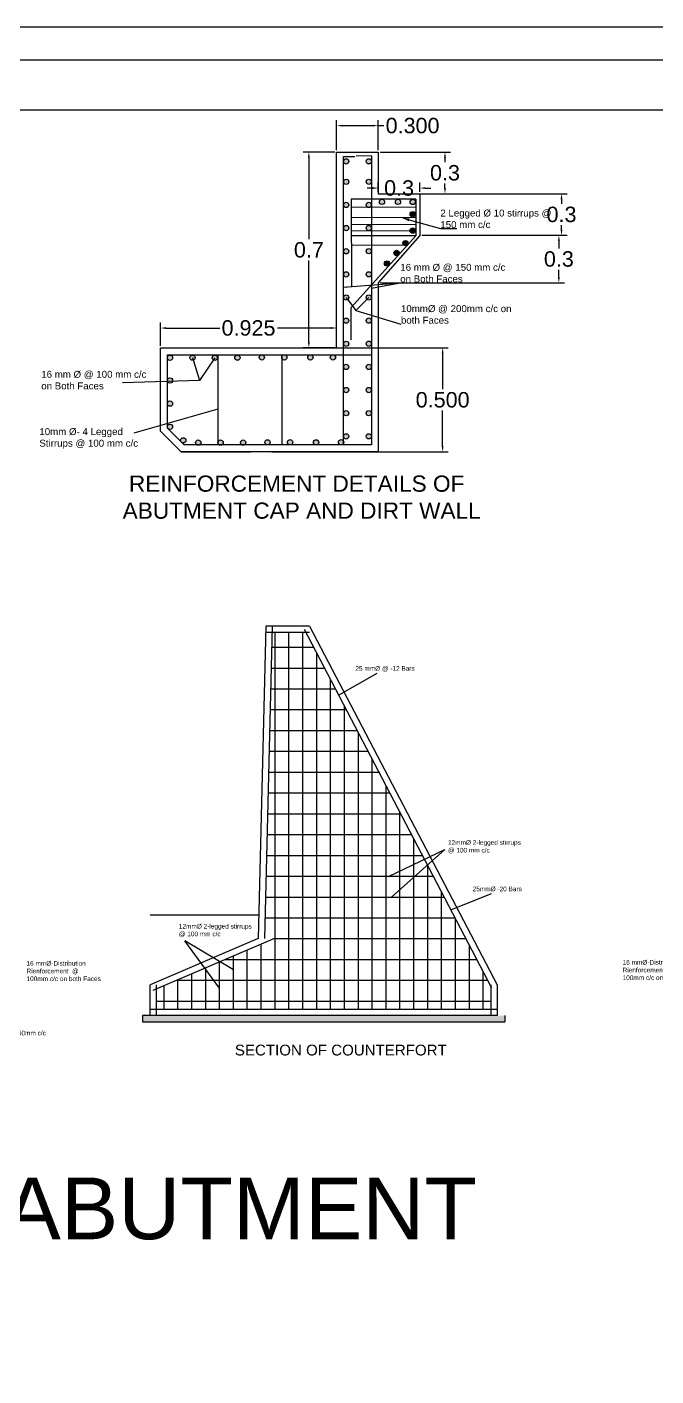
# Model space of a CAD drawing. Header units: millimetres. Extents: x -83 to 417, y 47 to 139.
# Drawn here: x 139.47 to 159.87, y 93.42 to 137.14 of the extents above; entities that cross this region are included whole.
import ezdxf
from ezdxf import colors
from ezdxf.entities.mleader import LeaderData, LeaderLine
from ezdxf.math import Vec2, Vec3

# ---------------------------------------------------------------- set-up
doc = ezdxf.new("R2010")
doc.units = ezdxf.units.MM
doc.header["$PDMODE"] = 3
doc.header["$PDSIZE"] = -0.7
doc.layers.add('DIMENSION', color=1, linetype='Continuous')
doc.layers.add('kacha rasta', color=7, linetype='Continuous')
doc.styles.add('.1', font='arial.ttf', dxfattribs={"height": 0.1})
doc.styles.add('.15', font='arial.ttf', dxfattribs={"height": 0.15})
doc.styles.get("Standard").update_dxf_attribs({"font": 'Arial'})
doc.dimstyles.new('small', dxfattribs={"dimtxt": 0.05, "dimasz": 0.1, "dimexe": 0.2, "dimexo": 0.3, "dimgap": 0, "dimtad": 0, "dimdec": 3, "dimzin": 0, "dimdsep": 46, "dimtxsty": 'Standard', "dimblk": 'OPEN30', "dimcen": 0.09, "dimclrd": 1, "dimclre": 1, "dimclrt": 1, "dimadec": 0, "dimazin": 0, "dimtfac": 1, "dimtdec": 3, "dimtofl": 0, "dimtmove": 1, "dimatfit": 3, "dimfxl": 0.2, "dimtolj": 1, "dimtzin": 0, "dimarcsym": 0})
doc.dimstyles.get("Standard").update_dxf_attribs({"dimtxt": 0.5, "dimasz": 0.18, "dimexe": 0.18, "dimexo": 0.0625, "dimgap": 0.09, "dimtad": 0, "dimtih": 1, "dimtoh": 1, "dimdec": 1, "dimzin": 0, "dimdsep": 46, "dimtxsty": 'Standard', "dimcen": 0.09, "dimadec": 0, "dimazin": 0, "dimtfac": 1, "dimtdec": 1, "dimtofl": 0, "dimtmove": 0, "dimatfit": 3, "dimfxl": 1, "dimtolj": 1, "dimtzin": 0, "dimarcsym": 0})

# ---------------------------------------------------------------- blocks, each defined once
blk = doc.blocks.new('_Open30')
at = {"color": 0, "linetype": 'ByBlock', "lineweight": -2}
for p, q in [((-1, 0.27), (0, 0)), ((0, 0), (-1, -0.27)), ((0, 0), (-1, 0))]:
    blk.add_line(p, q, dxfattribs=at)
blk = doc.blocks.new('*D185')
at = {"color": 0, "lineweight": -2, "transparency": 16777216}
for p, q in [((147.408, 126.743), (153.128, 126.743)), ((152.948, 126.563), (152.948, 125.4)), ((152.948, 123.548), (152.948, 124.71)), ((147.408, 123.368), (153.128, 123.368))]:
    blk.add_line(p, q, dxfattribs=at)
at = {"color": 0, "transparency": 16777216}
for points in [[(152.918, 126.563), (152.978, 126.563), (152.948, 126.743)], [(152.918, 123.548), (152.978, 123.548), (152.948, 123.368)]]:
    blk.add_solid(points, dxfattribs=at)
at = {"layer": 'Defpoints', "color": 0, "transparency": 16777216}
for p in [(147.345, 126.743), (147.345, 123.368), (152.948, 123.368)]:
    blk.add_point(p, dxfattribs=at)
at = {"color": 0, "lineweight": 5, "transparency": 16777216, "insert": (152.948, 125.055), "char_height": 0.5, "attachment_point": 5}
blk.add_mtext('\\A1;0.500', dxfattribs=at)
blk = doc.blocks.new('*D186')
at = {"color": 0, "lineweight": -2, "transparency": 16777216}
for p, q in [((143.795, 126.805), (143.795, 127.564)), ((143.975, 127.384), (145.717, 127.384)), ((149.33, 127.384), (147.588, 127.384)), ((149.51, 126.805), (149.51, 127.564))]:
    blk.add_line(p, q, dxfattribs=at)
at = {"color": 0, "transparency": 16777216}
for points in [[(143.975, 127.414), (143.975, 127.354), (143.795, 127.384)], [(149.33, 127.414), (149.33, 127.354), (149.51, 127.384)]]:
    blk.add_solid(points, dxfattribs=at)
at = {"layer": 'Defpoints', "color": 0, "transparency": 16777216}
for p in [(149.51, 127.384), (143.795, 126.743), (149.51, 126.743)]:
    blk.add_point(p, dxfattribs=at)
at = {"color": 0, "lineweight": 5, "transparency": 16777216, "insert": (146.653, 127.384), "char_height": 0.5, "attachment_point": 5}
blk.add_mtext('\\A1;0.925', dxfattribs=at)
blk = doc.blocks.new('*D187')
at = {"color": 0, "lineweight": -2, "transparency": 16777216}
for p, q in [((149.51, 133.15), (149.51, 134.123)), ((149.69, 133.943), (150.68, 133.943)), ((150.86, 133.15), (150.86, 134.123)), ((150.86, 133.943), (151.04, 133.943))]:
    blk.add_line(p, q, dxfattribs=at)
at = {"color": 0, "transparency": 16777216}
for points in [[(149.69, 133.973), (149.69, 133.913), (149.51, 133.943)], [(150.68, 133.973), (150.68, 133.913), (150.86, 133.943)]]:
    blk.add_solid(points, dxfattribs=at)
at = {"layer": 'Defpoints', "color": 0, "transparency": 16777216}
for p in [(150.86, 133.943), (149.51, 133.088), (150.86, 133.088)]:
    blk.add_point(p, dxfattribs=at)
at = {"color": 0, "lineweight": 5, "transparency": 16777216, "insert": (151.973, 133.943), "char_height": 0.5, "attachment_point": 5}
blk.add_mtext('\\A1;0.300', dxfattribs=at)
blk = doc.blocks.new('*D123')
at = {"color": 0, "lineweight": -2, "transparency": 16777216}
for p, q in [((149.448, 133.088), (148.43, 133.088)), ((148.61, 132.908), (148.61, 130.26)), ((148.61, 126.923), (148.61, 129.57)), ((149.448, 126.743), (148.43, 126.743))]:
    blk.add_line(p, q, dxfattribs=at)
at = {"color": 0, "transparency": 16777216}
for points in [[(148.58, 132.908), (148.64, 132.908), (148.61, 133.088)], [(148.58, 126.923), (148.64, 126.923), (148.61, 126.743)]]:
    blk.add_solid(points, dxfattribs=at)
at = {"layer": 'Defpoints', "color": 0, "transparency": 16777216}
for p in [(148.61, 133.088), (149.51, 133.088), (149.51, 126.743)]:
    blk.add_point(p, dxfattribs=at)
at = {"color": 0, "lineweight": 5, "transparency": 16777216, "insert": (148.61, 129.915), "char_height": 0.5, "attachment_point": 5}
blk.add_mtext('\\A1;0.7', dxfattribs=at)
blk = doc.blocks.new('*D189')
at = {"color": 0, "lineweight": -2, "transparency": 16777216}
for p, q in [((150.923, 133.088), (153.204, 133.088)), ((153.024, 132.908), (153.024, 132.758)), ((153.024, 131.918), (153.024, 132.067)), ((150.923, 131.738), (153.204, 131.738))]:
    blk.add_line(p, q, dxfattribs=at)
at = {"color": 0, "transparency": 16777216}
for points in [[(152.994, 132.908), (153.054, 132.908), (153.024, 133.088)], [(152.994, 131.918), (153.054, 131.918), (153.024, 131.738)]]:
    blk.add_solid(points, dxfattribs=at)
at = {"layer": 'Defpoints', "color": 0, "transparency": 16777216}
for p in [(150.86, 133.088), (150.86, 131.738), (153.024, 131.738)]:
    blk.add_point(p, dxfattribs=at)
at = {"color": 0, "lineweight": 5, "transparency": 16777216, "insert": (153.024, 132.413), "char_height": 0.5, "attachment_point": 5}
blk.add_mtext('\\A1;0.3', dxfattribs=at)
blk = doc.blocks.new('*D190')
at = {"color": 0, "lineweight": -2, "transparency": 16777216}
for p, q in [((150.86, 131.8), (150.86, 132.1)), ((152.21, 131.8), (152.21, 132.1)), ((150.68, 131.92), (150.5, 131.92)), ((152.39, 131.92), (152.57, 131.92))]:
    blk.add_line(p, q, dxfattribs=at)
at = {"color": 0, "transparency": 16777216}
for points in [[(150.68, 131.95), (150.68, 131.89), (150.86, 131.92)], [(152.39, 131.95), (152.39, 131.89), (152.21, 131.92)]]:
    blk.add_solid(points, dxfattribs=at)
at = {"layer": 'Defpoints', "color": 0, "transparency": 16777216}
for p in [(150.86, 131.738), (152.21, 131.92), (152.21, 131.738)]:
    blk.add_point(p, dxfattribs=at)
at = {"color": 0, "lineweight": 5, "transparency": 16777216, "insert": (151.535, 131.92), "char_height": 0.5, "attachment_point": 5}
blk.add_mtext('\\A1;0.3', dxfattribs=at)
blk = doc.blocks.new('*D191')
at = {"color": 0, "lineweight": -2, "transparency": 16777216}
for p, q in [((152.273, 131.738), (156.983, 131.738)), ((156.803, 131.558), (156.803, 131.408)), ((152.273, 130.388), (156.983, 130.388)), ((156.803, 130.568), (156.803, 130.717))]:
    blk.add_line(p, q, dxfattribs=at)
at = {"color": 0, "transparency": 16777216}
for points in [[(156.773, 131.558), (156.833, 131.558), (156.803, 131.738)], [(156.773, 130.568), (156.833, 130.568), (156.803, 130.388)]]:
    blk.add_solid(points, dxfattribs=at)
at = {"layer": 'Defpoints', "color": 0, "transparency": 16777216}
for p in [(152.21, 131.738), (152.21, 130.388), (156.803, 130.388)]:
    blk.add_point(p, dxfattribs=at)
at = {"color": 0, "lineweight": 5, "transparency": 16777216, "insert": (156.803, 131.063), "char_height": 0.5, "attachment_point": 5}
blk.add_mtext('\\A1;0.3', dxfattribs=at)
blk = doc.blocks.new('*D192')
at = {"color": 0, "lineweight": -2, "transparency": 16777216}
for p, q in [((152.273, 130.388), (156.897, 130.388)), ((156.717, 130.208), (156.717, 129.965)), ((156.717, 129.031), (156.717, 129.274)), ((150.923, 128.851), (156.897, 128.851))]:
    blk.add_line(p, q, dxfattribs=at)
at = {"color": 0, "transparency": 16777216}
for points in [[(156.687, 130.208), (156.747, 130.208), (156.717, 130.388)], [(156.687, 129.031), (156.747, 129.031), (156.717, 128.851)]]:
    blk.add_solid(points, dxfattribs=at)
at = {"layer": 'Defpoints', "color": 0, "transparency": 16777216}
for p in [(152.21, 130.388), (150.86, 128.851), (156.717, 128.851)]:
    blk.add_point(p, dxfattribs=at)
at = {"color": 0, "lineweight": 5, "transparency": 16777216, "insert": (156.717, 129.619), "char_height": 0.5, "attachment_point": 5}
blk.add_mtext('\\A1;0.3', dxfattribs=at)

msp = doc.modelspace()

# ---------------------------------------------------------------- hatches: boundary and pattern name
h = msp.add_hatch(color=256)
h.paths.add_polyline_path([(149.907, 132.7853, 0.9711599), (149.7355, 132.7904), (149.7355, 132.7803, 0.9711599)])
h.paths.add_polyline_path([(150.6355, 132.8095, 0.8745619), (150.4669, 132.7868, 0.8745619), (150.6355, 132.7641)])
h = msp.add_hatch(color=256)
h.paths.add_polyline_path([(149.907, 132.1225, 0.9711599), (149.7355, 132.1275), (149.7355, 132.1175, 0.9711599)])
h.paths.add_polyline_path([(150.6355, 132.1466, 0.8745619), (150.4669, 132.1239, 0.8745619), (150.6355, 132.1013)])
h = msp.add_hatch(color=256)
h.paths.add_polyline_path([(149.907, 131.3725, 0.9711599), (149.7355, 131.3775), (149.7355, 131.3675, 0.9711599)])
h.paths.add_polyline_path([(150.6355, 131.3966, 0.8745619), (150.4669, 131.3739, 0.8745619), (150.6355, 131.3513)])
at = {"lineweight": 30}
h = msp.add_hatch(color=0, dxfattribs=at)
h.paths.add_polyline_path([(151.0675, 131.4718, 0.3642486), (150.9965, 131.5564), (150.9669, 131.5564, 0.3642486), (150.8959, 131.4718, 1)])
h.paths.add_polyline_path([(151.5855, 131.4718, 0.3642486), (151.5144, 131.5564), (151.4848, 131.5564, 0.3642486), (151.4138, 131.4718, 1)])
h.paths.add_polyline_path([(152.063, 131.4706, 1), (151.8913, 131.4706, 1)])
for points in [[(152.063, 131.0743, 1), (151.8913, 131.0743, 1)], [(151.8274, 130.135, 1), (151.6557, 130.135, 0.2339596), (151.6895, 130.0667), (151.7939, 130.067, 0.23267)]]:
    msp.add_hatch(color=0, dxfattribs=at).paths.add_polyline_path(points)
h = msp.add_hatch(color=256)
h.paths.add_polyline_path([(149.907, 130.6225, 0.9711599), (149.7355, 130.6275), (149.7355, 130.6175, 0.9711599)])
h.paths.add_polyline_path([(150.6355, 130.6466, 0.8745619), (150.4669, 130.6239, 0.8745619), (150.6355, 130.6013)])
h = msp.add_hatch(color=0, dxfattribs=at)
h.paths.add_polyline_path([(152.0627, 130.5308), (151.8916, 130.5304, 0.9239891)])
h.paths.add_polyline_path([(151.8913, 130.5374, 0.0203575), (151.8916, 130.5304), (152.0627, 130.5308, 0.019134), (152.063, 130.5374, 1)])
h = msp.add_hatch(color=256)
h.paths.add_polyline_path([(149.907, 129.8725, 0.9711599), (149.7355, 129.8775), (149.7355, 129.8675, 0.9711599)])
h.paths.add_polyline_path([(150.6355, 129.8966, 0.8745619), (150.4669, 129.8739, 0.8745619), (150.6355, 129.8513)])
h = msp.add_hatch(color=0, dxfattribs=at)
h.paths.add_polyline_path([(151.5405, 129.8179, 1), (151.3688, 129.8179, 1)])
h.paths.add_polyline_path([(151.2315, 129.4761, 1), (151.0598, 129.4761, 1)])
h = msp.add_hatch(color=256)
h.paths.add_polyline_path([(149.907, 129.1225, 0.9711599), (149.7355, 129.1275), (149.7355, 129.1175, 0.9711599)])
h.paths.add_polyline_path([(150.6355, 129.1466, 0.8745619), (150.4669, 129.1239, 0.8745619), (150.6355, 129.1013)])
h = msp.add_hatch(color=256)
h.paths.add_polyline_path([(149.907, 128.3725, 0.9711599), (149.7355, 128.3775), (149.7355, 128.3675, 0.9711599)])
h.paths.add_polyline_path([(150.6355, 128.3966, 0.8745619), (150.4669, 128.3739, 0.8745619), (150.6355, 128.3513)])
h = msp.add_hatch(color=256)
h.paths.add_polyline_path([(149.907, 127.6225, 0.9711599), (149.7355, 127.6275), (149.7355, 127.6175, 0.9711599)])
h.paths.add_polyline_path([(150.6355, 127.6466, 0.8745619), (150.4669, 127.6239, 0.8745619), (150.6355, 127.6013)])
h = msp.add_hatch(color=256)
h.paths.add_polyline_path([(149.907, 126.8725, 0.9711599), (149.7355, 126.8775), (149.7355, 126.8675, 0.9711599)])
h.paths.add_polyline_path([(150.6355, 126.8966, 0.8745619), (150.4669, 126.8739, 0.8745619), (150.6355, 126.8513)])
h = msp.add_hatch(color=256)
h.paths.add_polyline_path([(144.192, 126.4219, 0.9711599), (144.0205, 126.4269), (144.0205, 126.4168, 0.9711599)])
h.paths.add_polyline_path([(144.9205, 126.446, 0.8745619), (144.7519, 126.4233, 0.8745619), (144.9205, 126.4007)])
h = msp.add_hatch(color=256)
h.paths.add_polyline_path([(145.6468, 126.4219, 0.9711599), (145.4753, 126.4269), (145.4753, 126.4168, 0.9711599)])
h.paths.add_polyline_path([(146.3753, 126.446, 0.8745619), (146.2066, 126.4233, 0.8745619), (146.3753, 126.4007)])
h = msp.add_hatch(color=256)
h.paths.add_polyline_path([(147.1687, 126.4303, 0.9711599), (146.9972, 126.4353), (146.9972, 126.4253, 0.9711599)])
h.paths.add_polyline_path([(147.8972, 126.4544, 0.8745619), (147.7285, 126.4318, 0.8745619), (147.8972, 126.4091)])
h = msp.add_hatch(color=256)
h.paths.add_polyline_path([(148.7438, 126.4303, 0.9711599), (148.5723, 126.4353), (148.5723, 126.4253, 0.9711599)])
h.paths.add_polyline_path([(149.4723, 126.4544, 0.8745619), (149.3037, 126.4318, 0.8745619), (149.4723, 126.4091)])
h = msp.add_hatch(color=256)
h.paths.add_polyline_path([(149.907, 126.1225, 0.9711599), (149.7355, 126.1275), (149.7355, 126.1175, 0.9711599)])
h.paths.add_polyline_path([(150.6355, 126.1466, 0.8745619), (150.4669, 126.1239, 0.8745619), (150.6355, 126.1013)])
h = msp.add_hatch(color=256)
h.paths.add_polyline_path([(144.1919, 125.683, 0.9655117), (144.0205, 125.689), (144.0205, 125.677, 0.9655117)])
h.paths.add_polyline_path([(144.0205, 124.939), (144.0205, 124.927, 0.9655117), (144.1919, 124.933, 0.9655117)])
h.paths.add_polyline_path([(144.1919, 124.183, 0.9655117), (144.0205, 124.189), (144.0205, 124.177, 0.9655117)])
h = msp.add_hatch(color=256)
h.paths.add_polyline_path([(149.907, 125.3725, 0.9711599), (149.7355, 125.3775), (149.7355, 125.3675, 0.9711599)])
h.paths.add_polyline_path([(150.6355, 125.3966, 0.8745619), (150.4669, 125.3739, 0.8745619), (150.6355, 125.3513)])
h = msp.add_hatch(color=256)
h.paths.add_polyline_path([(149.907, 124.6225, 0.9711599), (149.7355, 124.6275), (149.7355, 124.6175, 0.9711599)])
h.paths.add_polyline_path([(150.6355, 124.6466, 0.8745619), (150.4669, 124.6239, 0.8745619), (150.6355, 124.6013)])
h = msp.add_hatch(color=256)
h.paths.add_polyline_path([(145.1087, 123.6715, 1), (144.9371, 123.6715, 1)])
h.paths.add_polyline_path([(144.6214, 123.7436, 1), (144.4498, 123.7436, 1)])
h = msp.add_hatch(color=256)
h.paths.add_polyline_path([(145.832, 123.67, 0.9711599), (145.6605, 123.675), (145.6605, 123.665, 0.9711599)])
h.paths.add_polyline_path([(146.5605, 123.6941, 0.8745619), (146.3919, 123.6715, 0.8745619), (146.5605, 123.6488)])
h = msp.add_hatch(color=256)
h.paths.add_polyline_path([(147.3539, 123.6784, 0.9711599), (147.1824, 123.6835), (147.1824, 123.6734, 0.9711599)])
h.paths.add_polyline_path([(148.0824, 123.7026, 0.8745619), (147.9138, 123.6799, 0.8745619), (148.0824, 123.6572)])
h = msp.add_hatch(color=256)
h.paths.add_polyline_path([(148.757, 123.6765, 0.3526555), (148.8245, 123.5926), (148.8611, 123.5926, 0.3526555), (148.9287, 123.6765, 1)])
h.paths.add_polyline_path([(149.7355, 123.7054, 0.8604662), (149.5676, 123.6801, 0.8604662), (149.7355, 123.6548)])
h = msp.add_hatch(color=256)
h.paths.add_polyline_path([(149.907, 123.8725, 0.9711599), (149.7355, 123.8775), (149.7355, 123.8675, 0.9711599)])
h.paths.add_polyline_path([(150.6355, 123.8966, 0.8745619), (150.4669, 123.8739, 0.8745619), (150.6355, 123.8513)])
h = msp.add_hatch()
h.set_pattern_fill('AR-CONC', color=256, scale=0.05, angle=45, style=0)
h.set_pattern_definition([(95, (-109.3194, -204.2527), (0.275776, 0.23140354), [0.0375, -0.4125]), (40, (-109.3194, -204.2527), (-0.3149961, 0.21688407), [0.03, -0.33]), (145.4514, (-109.2964, -204.23343), (-0.03921973, 0.44828764), [0.0318701, -0.35057106]), (91.1842, (-109.3901, -204.182), (0.4358465, 0.3188069), [0.05625, -0.61875]), (141.6356, (-109.3538, -204.15544), (-0.0139495, 0.67485584), [0.04780514, -0.5258565]), (36.1842, (-109.3901, -204.182), (-0.01395, 0.6748558), [0.045, -0.495]), (66, (-109.33707, -204.16433), (0.35338579, 0.06869124), [0.0375, -0.4125]), (11, (-109.33707, -204.16433), (-0.1703543, 0.34240422), [0.03, -0.33]), (116.4514, (-109.30762, -204.1586), (0.1830318, 0.4110953), [0.0318701, -0.35057106]), (82.5, (-109.31939, -204.25271), (-0.113396593, 0.12199491), [0, -0.326, 0, -0.335, 0, -0.33125]), (52.5, (-109.31939, -204.25271), (-0.04643647, 0.232454725), [0, -0.191, 0, -0.3185, 0, -0.12625]), (12.5, (-109.39823, -204.33156), (0.196709084, 0.18076038), [0, -0.125, 0, -0.39, 0, -0.5175]), (2.5, (-109.43359, -204.3669), (0.17079499, 0.2415799), [0, -0.1625, 0, -0.259, 0, -0.3675])])
h.paths.add_polyline_path([(143.4641, 105.0983), (143.2141, 105.0983), (143.2141, 104.8983), (154.9641, 104.8983), (154.9641, 105.0983), (154.7141, 105.0983)])

# ---------------------------------------------------------------- linework, layer by layer
for p, q in [((149.5105, 133.0876), (150.8605, 133.0876)), ((149.5105, 126.7426), (149.5105, 133.0876)), ((149.7355, 123.5926), (149.7355, 132.9447)), ((150.6355, 132.96), (150.6355, 123.5926)), ((150.8605, 133.0876), (150.8605, 131.7376)), ((150.8605, 128.8507), (150.8605, 123.3676)), ((143.7955, 124.0426), (143.7955, 126.7426)), ((143.7955, 126.7426), (149.5105, 126.7426)), ((144.0205, 124.1358), (144.0205, 126.5176)), ((144.0205, 126.5176), (150.6355, 126.5176)), ((145.6603, 126.5176), (145.6603, 123.5926)), ((147.7285, 126.4318), (147.7285, 123.5926)), ((144.4705, 123.3676), (143.7955, 124.0426)), ((144.5637, 123.5926), (144.0205, 124.1358)), ((150.8605, 123.3676), (144.4705, 123.3676)), ((144.4705, 123.3676), (146.7205, 123.3676)), ((150.6355, 123.5926), (144.5637, 123.5926)), ((147.2141, 117.7183), (146.9641, 107.5983)), ((147.4176, 117.7132), (147.1676, 107.5932)), ((148.6341, 117.7183), (147.2141, 117.7183)), ((148.4537, 117.6239), (154.5337, 106.0039)), ((148.6341, 117.7183), (154.7141, 106.0983)), ((148.6341, 117.5146), (147.2141, 117.5146)), ((147.5141, 105.3019), (147.5141, 117.5146)), ((147.9641, 105.3019), (147.9641, 117.5146)), ((148.4141, 105.3019), (148.4141, 117.5146)), ((147.401, 117.0386), (148.7599, 117.0386)), ((148.8641, 105.3019), (148.8641, 116.8395)), ((147.3843, 116.3639), (149.1129, 116.3639)), ((149.3141, 105.3019), (149.3141, 115.9795)), ((147.3676, 115.6892), (149.466, 115.6892)), ((147.351, 115.0146), (149.819, 115.0146)), ((149.7641, 105.3019), (149.7641, 115.1194)), ((147.3343, 114.3399), (150.172, 114.3399)), ((150.2141, 105.3307), (150.2141, 114.2594)), ((147.3176, 113.6652), (150.525, 113.6652)), ((150.6641, 105.3019), (150.6641, 113.3994)), ((147.301, 112.9906), (150.878, 112.9906)), ((151.1141, 105.3019), (151.1141, 112.5393)), ((147.2843, 112.3159), (151.231, 112.3159)), ((147.2676, 111.6412), (151.584, 111.6412)), ((151.5641, 105.3019), (151.5641, 111.6793)), ((147.251, 110.9666), (151.937, 110.9666)), ((152.0141, 105.3019), (152.0141, 110.8193)), ((147.2343, 110.2919), (152.29, 110.2919)), ((152.4641, 105.3019), (152.4641, 109.9592)), ((147.2176, 109.6172), (152.643, 109.6172)), ((147.201, 108.9426), (152.9961, 108.9426)), ((152.9141, 105.3019), (152.9141, 109.0992)), ((143.4641, 108.3683), (146.9832, 108.3697)), ((147.1843, 108.2679), (153.3491, 108.2679)), ((147.701, 108.2679), (152.387, 108.2679)), ((153.3641, 105.3019), (153.3641, 108.2392)), ((146.9641, 107.5983), (143.4641, 106.0983)), ((147.5141, 107.6125), (143.5443, 105.9111)), ((147.4692, 107.5932), (153.7021, 107.5932)), ((146.6141, 105.3019), (146.6141, 107.2267)), ((147.0641, 105.3019), (147.0641, 107.4196)), ((153.8141, 105.3019), (153.8141, 107.3791)), ((145.7141, 105.3019), (145.7141, 106.841)), ((145.895, 106.9186), (154.0551, 106.9186)), ((146.1641, 105.3019), (146.1641, 107.0339)), ((144.3641, 105.3019), (144.3641, 106.2625)), ((144.8141, 105.3019), (144.8141, 106.4553)), ((145.2641, 105.3019), (145.2641, 106.6482)), ((154.2641, 105.3019), (154.2641, 106.5191)), ((143.4641, 105.0983), (143.4641, 106.0983)), ((143.6677, 105.0983), (143.6677, 106.0983)), ((143.9141, 105.3019), (143.9141, 106.0696)), ((144.3208, 106.2439), (154.4081, 106.2439)), ((150.6641, 106.0738), (150.6641, 106.0738)), ((154.5105, 106.0983), (154.5105, 105.0983)), ((154.7141, 106.0983), (154.7141, 105.0983)), ((143.6677, 105.5692), (154.5105, 105.5692)), ((143.4641, 105.0983), (143.2141, 105.0983)), ((143.2141, 105.0983), (143.2141, 104.8983)), ((154.7141, 105.3019), (143.4641, 105.3019)), ((154.7141, 105.0983), (143.4641, 105.0983)), ((154.9641, 105.0983), (154.9641, 104.8983)), ((143.2141, 104.8983), (154.9641, 104.8983))]:
    msp.add_line(p, q)
at = {"color": 0, "lineweight": 30}
for p, q in [((149.7355, 132.9447), (150.1005, 132.9447)), ((150.6355, 132.96), (150.1477, 132.9586)), ((150.8605, 133.0876), (150.8605, 131.7376)), ((150.8605, 131.7376), (152.2105, 131.7376)), ((152.2105, 131.7376), (152.2105, 130.3876)), ((152.0751, 131.5564), (149.9849, 131.5564)), ((149.9849, 131.5564), (149.9918, 128.7302)), ((152.0752, 131.2987), (149.9855, 131.2936)), ((152.0751, 131.5564), (152.0756, 130.3716)), ((152.0752, 130.964), (149.9855, 130.9589)), ((152.0755, 130.7361), (149.9858, 130.731)), ((152.0756, 130.3716), (149.9748, 128.0381)), ((152.0756, 130.5309), (149.9858, 130.5258)), ((152.0756, 130.3716), (149.9859, 130.3665)), ((152.2105, 130.3876), (150.8605, 128.8507)), ((151.8014, 130.067), (149.9885, 130.0626)), ((149.9748, 128.0381), (149.9748, 127.0027))]:
    msp.add_line(p, q, dxfattribs=at)
for centre in [(149.8212, 132.7853), (150.5527, 132.7868), (149.8212, 132.1225), (150.5527, 132.1239), (149.8212, 131.3725), (150.5527, 131.3739), (150.9817, 131.4718), (151.4996, 131.4718), (151.9772, 131.4706), (151.9772, 131.0743), (149.8212, 130.6225), (150.5527, 130.6239), (151.9772, 130.5374), (149.8212, 129.8725), (150.5527, 129.8739), (151.4547, 129.8179), (151.7415, 130.135), (151.1457, 129.4761), (149.8212, 129.1225), (150.5527, 129.1239), (149.8212, 128.3725), (150.5527, 128.3739), (149.8212, 127.6225), (150.5527, 127.6239), (149.8212, 126.8725), (150.5527, 126.8739), (144.1062, 126.4219), (144.8377, 126.4233), (145.5609, 126.4219), (146.2925, 126.4233), (147.0828, 126.4303), (147.8144, 126.4318), (148.658, 126.4303), (149.3895, 126.4318), (149.8212, 126.1225), (150.5527, 126.1239), (144.1061, 125.683), (149.8212, 125.3725), (150.5527, 125.3739), (144.1061, 124.933), (149.8212, 124.6225), (150.5527, 124.6239), (144.1061, 124.183), (144.5356, 123.7436), (145.0229, 123.6715), (145.7462, 123.67), (146.4777, 123.6715), (147.2681, 123.6784), (147.9996, 123.6799), (148.8428, 123.6765), (149.6535, 123.6801), (149.8212, 123.8725), (150.5527, 123.8739)]:
    msp.add_circle(centre, 0.0858)
at = {"layer": 'kacha rasta', "color": 1, "linetype": 'Continuous', "lineweight": 30}
msp.add_lwpolyline([(100.4665, 137.1408), (235.4665, 137.1408), (235.4665, 47.1408), (100.4665, 47.1408)], close=True, dxfattribs=at)
at = {"layer": 'kacha rasta', "linetype": 'Continuous', "lineweight": 30}
msp.add_lwpolyline([(101.5303, 136.077), (234.4027, 136.077), (234.4027, 48.2046), (101.5303, 48.2046)], close=True, dxfattribs=at)
at = {"layer": 'kacha rasta', "color": 5, "linetype": 'Continuous', "lineweight": 30}
msp.add_lwpolyline([(103.1481, 134.4592), (232.7849, 134.4592), (232.7849, 49.8224), (103.1481, 49.8224)], close=True, dxfattribs=at)

# ---------------------------------------------------------------- texts
at = {"attachment_point": 1}
for s, insert, char_height, width in [(' REINFORCEMENT DETAILS OF ABUTMENT CAP AND DIRT WALL', (142.5706, 122.6033), 0.525, 12.329554), (' SECTION OF COUNTERFORT', (146.0744, 104.1563), 0.35, 8.130821)]:
    msp.add_mtext(s, dxfattribs=dict(at, insert=insert, char_height=char_height, width=width))
at = {"color": 6, "lineweight": 0, "insert": (110.1389, 99.8511), "char_height": 2, "width": 56.526141, "attachment_point": 1, "style": '.1'}
msp.add_mtext('{\\C1;DETAILS OF BRIDGE ABUTMENT}', dxfattribs=at)
at = {"layer": 'DIMENSION', "attachment_point": 1, "style": '.15'}
for s, insert, char_height, width in [('2 Legged %%C 10 stirrups @ 150 mm c/c ', (152.8735, 131.2232), 0.225, 3.619984), ('16 mm %%C @ 150 mm c/c on Both Faces', (151.573, 129.4635), 0.225, 3.619984), ('10mm%%C @ 200mm c/c on both Faces', (151.5963, 128.1245), 0.225, 3.619984), ('16 mm %%C @ 100 mm c/c on Both Faces', (139.9314, 125.9958), 0.225, 3.619984), ('10mm %%C- 4 Legged Stirrups @ 100 mm c/c ', (139.8703, 124.1384), 0.225, 3.619984), ('25 mm%%C @ -12 Bars ', (150.1191, 116.4268), 0.15, 2.413322), ('12mm%%C 2-legged stirrups @ 100 mm c/c ', (153.1211, 110.7853), 0.15, 2.413322), ('25mm%%C -20 Bars', (153.9211, 109.2791), 0.15, 2.413322), ('12mm%%C 2-legged stirrups @ 100 mm c/c ', (144.3941, 108.0709), 0.15, 2.413322), ('16 mm%%C-Distribution Rienforcement  @ 100mm c/c on both Faces', (139.4527, 106.8686), 0.15, 2.413322), ('16 mm%%C-Distribution Rienforcement  @ 100mm c/c on both Faces', (158.7836, 106.902), 0.15, 2.413322), ('20mm%%C @ 150mm c/c', (137.9823, 104.609), 0.15, 2.413322)]:
    msp.add_mtext(s, dxfattribs=dict(at, insert=insert, char_height=char_height, width=width))

# ---------------------------------------------------------------- dimensions: what is measured, and where the dimension line sits
at = {"color": 0, "lineweight": 5}
for base, p1, p2, text, picture, middle in [((150.8605, 133.9434), (149.5105, 133.0876), (150.8605, 133.0876), '0.300', '*D187', (151.9732, 133.9434)), ((152.2105, 131.9203), (150.8605, 131.7376), (152.2105, 131.7376), '0.3', '*D190', (151.5355, 131.9203)), ((149.5105, 127.3837), (143.7955, 126.7426), (149.5105, 126.7426), '0.925', '*D186', (146.653, 127.3837))]:
    dim = msp.add_linear_dim(base=base, p1=p1, p2=p2, text=text, dimstyle='Standard', dxfattribs=at)
    dim.commit()
    dim.dimension.update_dxf_attribs({"geometry": picture, "text_midpoint": middle})
for base, p1, p2, text, picture, middle in [((148.6104, 133.0876), (149.5105, 126.7426), (149.5105, 133.0876), '0.7', '*D123', (148.6104, 129.9151)), ((156.8033, 130.3876), (152.2105, 131.7376), (152.2105, 130.3876), '0.3', '*D191', (156.8033, 131.0626)), ((152.9476, 123.3676), (147.3454, 126.7426), (147.3454, 123.3676), '0.500', '*D185', (152.9476, 125.0551))]:
    dim = msp.add_linear_dim(base=base, p1=p1, p2=p2, angle=90, text=text, dimstyle='Standard', dxfattribs=at)
    dim.commit()
    dim.dimension.update_dxf_attribs({"geometry": picture, "text_midpoint": middle})
for base, p1, p2, picture, middle in [((153.0244, 131.7376), (150.8605, 133.0876), (150.8605, 131.7376), '*D189', (153.0244, 132.4126)), ((156.7168, 128.8507), (152.2105, 130.3876), (150.8605, 128.8507), '*D192', (156.7168, 129.6191))]:
    dim = msp.add_linear_dim(base=base, p1=p1, p2=p2, angle=90, text='0.3', dimstyle='Standard', dxfattribs=at)
    dim.commit()
    dim.dimension.update_dxf_attribs({"geometry": picture, "text_midpoint": middle, "dimtype": 160})

# ---------------------------------------------------------------- leaders
for points in [[(149.7355, 128.7105), (151.573, 128.8515)], [(150.6355, 128.6724), (151.573, 128.8515)], [(149.8212, 128.3725), (150.138, 127.9534)], [(150.5527, 128.3739), (150.138, 127.9534), (151.5963, 127.5125)], [(145.5609, 126.4219), (145.0676, 125.6835), (142.567, 125.602)], [(144.8377, 126.4233), (145.0676, 125.6835)], [(145.6603, 124.7537), (142.9363, 123.9814)], [(149.5727, 115.4852), (150.8214, 116.1936)], [(151.1886, 109.6075), (153.0184, 110.4853)], [(151.2923, 108.9426), (153.0184, 110.4853)], [(153.2138, 108.5264), (154.5361, 109.0611)], [(145.7141, 105.9829), (144.584, 107.5271)], [(146.1641, 106.5806), (144.584, 107.5271)]]:
    msp.add_leader(points, dimstyle='small', override={"dimgap": 0, "dimtad": 0})
at = {"color": 0, "lineweight": 30}
ml = msp.add_multileader_mtext('Standard', dxfattribs=at)
ml.set_content('')
ml.set_leader_properties()
ml.build(insert=Vec2(0, 0))
ml.multileader.update_dxf_attribs({"text_right_attachment_type": 6, "dogleg_length": 0.36, "arrow_head_size": 0.27})
ctx = ml.context
ctx.base_point, ctx.char_height, ctx.arrow_head_size, ctx.landing_gap_size, ctx.plane_origin = Vec3(153.4135, 130.6073), 0.27, 0.27, 0.135, Vec3(151.6018, 130.9629)
ctx.right_attachment = 6
notes = []
notes.append((ctx, [(0, (1, 1, 0), (152.8735, 130.6073), (1, 0), 0.54, [(0, [(151.6018, 130.9629)], 0, [])])]))
ctx.mtext.insert, ctx.mtext.flow_direction = Vec3(153.5485, 130.7423), 5
for ctx, leaders in notes:
    for number, flags, end, landing, length, lines in leaders:
        leader = LeaderData()
        leader.index, (leader.has_last_leader_line, leader.has_dogleg_vector, leader.attachment_direction) = number, flags
        leader.last_leader_point, leader.dogleg_vector, leader.dogleg_length = Vec3(end), Vec3(landing), length
        for number, points, colour, breaks in lines:
            line = LeaderLine()
            line.index, line.vertices, line.color, line.breaks = number, Vec3.list(points), colors.encode_raw_color(colour), breaks
            leader.lines.append(line)
        ctx.leaders.append(leader)

doc.saveas('drawing.dxf')
